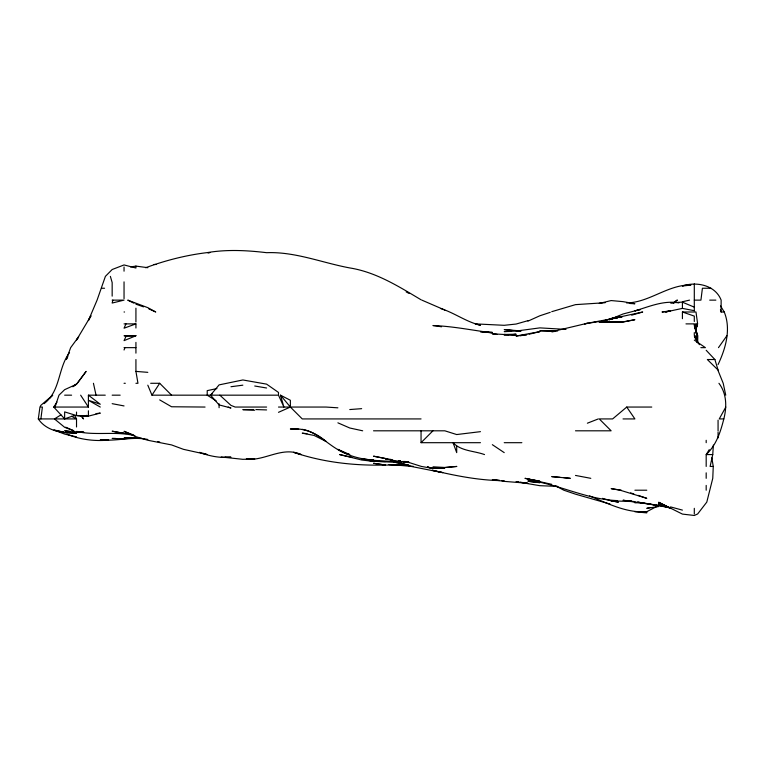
<?xml version="1.0" encoding="UTF-8"?>
<svg xmlns="http://www.w3.org/2000/svg" width="766" height="766" viewBox="0 0 766 766"><rect width="100%" height="100%" fill="white"/><g stroke="black" fill="none" stroke-linecap="round" stroke-linejoin="round"><path stroke-width="1.15" d="M718.068 364.568C725.661 348.501 731.262 329.198 724.243 312.001L721.112 312.001L721.141 300.128C715.348 285.067 696.418 281.285 682.42 285.996L690.74 285.115M697.673 342.89L697.788 335.767L694.302 325.54L697.07 334.627M711.815 457.809L713.261 466.446L712.763 478.329L706.798 502.094L697.654 513.967L694.302 515.47L682.42 514.091L658.664 502.257L670.537 508.327L658.664 503.185L670.537 508.059L658.664 505.12L670.537 507.781L637.58 502.094L646.782 503.521M696.026 333.392L696.505 323.884L695.901 327.13M713.261 466.446L710.111 466.446L712.753 454.573L713.366 445.065M40.885 418.925L42.398 407.052L40.885 407.052M63.501 432.129C53.812 431.584 43.681 427.141 38.3 418.925L39.956 407.052L40.885 405.31L52.73 395.17L49.57 398.339M706.185 466.446L706.185 454.592C716.363 444.989 720.49 432.043 723.822 418.925C726.953 406.823 726.781 393.628 718.939 383.287M112.861 300.128L112.162 303.049L124.044 300.128L112.162 300.128M695.988 329.284L697.386 323.884L695.844 329.361M695.959 329.361L697.625 323.884L695.988 312.001L682.42 312.001L682.42 318.685M55.018 407.052L58.982 395.17L64.641 389.674L76.523 384.264L86.118 371.405L77.309 383.287L72.866 386.533M124.044 350.005L124.935 347.649M125.978 323.884L124.044 328.202L135.927 323.884L135.927 328.02M67.858 356.554L66.316 359.522L70.663 347.649L78.687 336.705M91.01 315.812L88.406 320.561L97.081 300.128L105.402 276.363L112.162 269.517L124.044 264.94L135.927 268.014L135.927 266.099L147.809 267.698M725.804 407.052L719.255 418.925L723.822 418.925M90.752 316.157L76.523 340.008L78.256 337.461M69.534 352.599C57.68 368.255 60.763 391.158 44.026 403.653M709.249 449.623L706.204 454.573L712.753 454.573M74.359 415.498L64.641 418.849L53.744 407.052L56.962 402.102M421.051 418.925L302.254 418.925L290.371 407.052L290.371 400.264L280.49 395.17L283.899 407.052L278.489 395.17L151.955 395.17L159.682 383.287L171.565 395.17M718.47 347.649L726.877 335.767M228.201 407.052L230.968 408.01L219.086 404.908L210.573 395.17L219.086 384.886L242.851 379.965L266.606 384.139L278.489 392.441L278.489 394.26M421.051 430.808L421.051 442.691L432.934 430.808M210.573 395.17L212.278 393.753M651.761 407.052L626.741 407.052L612.628 418.925L599.261 418.925L611.144 430.808L575.496 430.808M72.866 386.753L76.523 384.264M60.945 414.875L54.472 418.925L64.641 427.304L73.862 430.808L65.665 427.169M657.668 506L646.782 511.707C626.588 513.22 607.744 503.473 589.542 495.88M421.051 299.784C398.684 286.446 376.039 272.121 349.775 267.937C322.036 262.776 295.197 251.574 266.606 252.684C246.949 250.329 226.88 249.304 207.26 252.608L207.213 252.608C186.282 255.107 165.312 260.45 145.645 267.746M527.975 321.126L539.858 315.774L550.237 312.346M278.489 412.328L290.371 407.052L280.49 395.17M587.378 423.205L598.294 418.925M551.74 311.676L575.496 304.638L605.197 302.704M611.144 318.465L616.544 317.315L599.261 322.084L623.017 321.873L634.899 319.7L623.017 322.036L599.261 322.103L618.698 316.463M618.698 316.569L609.047 319.805L623.017 313.993L640.299 309.483M527.975 320.667L516.092 324.047L504.22 325.311L475.236 323.884L480.454 325.224C466.197 321.959 454.286 312.7 440.498 308.478M631.663 315.18L642.693 312.001L611.144 318.848L617.616 317.842M208.113 253.077L209.913 252.608M64.641 418.849L64.641 411.888L76.523 415.565L88.406 416.139L100.289 413.094L95.961 413.65M529.057 334.235L539.858 331.64L516.092 336.044L526.845 334.675L520.2 335.767M650.018 507.552L646.782 508.337L658.664 506.546L658.664 504.918M554.115 331.573L551.74 331.735L587.378 323.242L617.616 317.746M640.299 309.608L634.899 310.872C649.137 306.649 663.701 300.128 678.858 302.915M682.42 301.756L689.544 300.128M587.378 323.242L584.554 323.884L599.261 321.452M216.931 388.554L207.213 390.641L207.213 395.17L216.117 400.8M694.302 310.68L682.42 308.382L665.606 312.001L670.537 310.814L661.996 312.001L670.537 311.14M130.526 266.941L135.927 266.099M619.78 317.507L621.944 317.172L619.78 317.45M230.968 386.725L242.851 385.174M480.454 431.66L456.699 434.552L444.816 430.808L373.53 430.808M601.636 303.25L599.261 303.451L611.144 300.559L623.017 301.641L634.899 303.748L630.15 303.508M108.6 440.096C94.544 441.417 79.836 439.607 66.805 434.073M565.997 329.399L539.858 327.877L516.092 331.056L504.22 331.573L511.343 331.41M504.22 335.163L508.969 334.78M513.718 334.397L516.092 334.206L504.22 334.464L516.092 335.144L492.337 333.832L497.086 334.369M349.775 409.551L361.648 408.661M690.74 285C667.77 284.646 649.29 302.56 626.588 302.943M126.419 438.372L135.927 437.731L124.044 438.774L112.162 438.449L115.733 438.478M131.178 437.75L124.044 438.018L141.863 438.401M617.08 500.581C586.392 499.422 558.309 484.141 527.975 480.052L539.858 482.743L527.975 481.297L539.858 482.513M83.657 432.33L76.523 432.512L64.641 430.808L70.587 431.44M434.121 468.007L444.816 467.882L432.934 468.457L421.434 466.446L409.178 462.559L402.696 461.429M253.536 409.542L242.851 409.657L254.733 410.25M634.899 502.812L640.845 502.755M551.74 331.027L555.302 331.295L539.858 330.74L557.677 330.989M246.413 458.987L254.733 458.958L242.851 459.322L221.25 456.986M153.976 264.481L156.264 264.481M101.744 288.246L104.569 288.246M710.992 288.246L702.412 288.246L700.928 300.128L694.302 300.128M709.709 300.128L715.865 300.128M124.044 312.001L124.552 312.001M124.044 323.884L135.927 323.884M685.972 323.884L693.584 323.884M124.044 347.649L135.927 347.649M700.861 347.649L705.409 347.649L694.302 340.094M718.068 370.055L714.889 359.522L707.334 359.522L718.068 370.055L718.068 370.84M124.044 383.287L125.308 383.287M135.927 383.287L137.966 383.287L135.927 371.405L135.927 359.522M150.672 383.287L159.682 383.287M64.641 395.17L71.602 395.17M53.744 407.052L88.406 407.052L88.406 395.17L105.258 395.17M112.162 395.17L120.166 395.17M205.058 407.052L171.565 406.765L159.682 399.89M266.606 407.052L235.152 407.052L230.968 405.386L219.842 395.17M278.489 407.052L326.01 407.052L337.892 407.818M38.3 418.925L76.523 418.925L76.523 426.978M623.017 418.925L634.899 418.925L626.741 407.052M108.6 439.789L100.289 439.799C116.173 441.589 132.011 436.285 147.809 439.464M421.051 442.691L480.454 442.691M504.22 442.691L521.857 442.691M634.899 490.211L646.782 490.211M88.406 415.651L76.523 415.565L76.523 412.051M120.482 433.173L126.419 433.537M385.413 461.592L373.53 461.276L397.295 462.415M298.683 429.228L290.371 428.998C303.642 427.667 316.032 432.886 326.01 441.388L314.127 435.442L302.254 433.163L307.003 433.69M407.981 464.991L385.413 465.058L373.53 463.296L385.413 465.019C354.457 465.862 323.003 462.329 293.598 452.323L301.22 454.573C282.415 445.869 264.979 461.142 246.413 459.207M486.4 332.214L492.337 332.406L480.454 331.716L492.337 332.865C472.507 330.338 452.974 326.23 432.934 325.54L441.57 326.776M255.921 409.571L266.606 409.925M499.461 480.598C476.998 480.033 454.745 475.533 432.934 470.439L442.652 472.536M501.845 480.675L504.22 480.761M674.109 302.943L670.537 302.8L682.42 302.091L682.42 308.382M225.032 456.929L230.968 457.178C220.292 458.192 209.597 456.268 199.677 452.323M516.092 330.874L520.851 331.113M520.851 330.922L504.22 329.572L512.531 330.481M77.711 415.574L88.406 416.139M557.677 486.391L539.858 485.692L516.092 481.651L518.256 481.948M83.657 431.909L76.523 431.459C95.76 435.883 115.838 430.923 134.845 435.72M387.788 458.987L373.53 456.182L387.577 458.949M626.588 500.61L631.337 500.945M65.828 432.407L76.523 433.211L64.641 432.685L56.54 430.808L63.482 432.101M135.927 371.405L147.809 372.343M413.372 466.37L388.975 464.589M407.981 462.022C384.264 460.376 358.9 462.788 337.892 449.355L349.775 454.573C331.745 450.341 320.485 432.522 302.254 429.324M560.051 477.333L551.74 476.624L570.297 478.329L563.623 477.639M499.461 480.282L492.337 479.564L504.22 481.374L527.975 483.279L520.42 482.245M72.962 431.698L76.523 432.072M405.932 461.563L408.096 461.821M83.006 415.612L88.406 416.321L86.424 415.344M391.895 459.734L385.413 458.834L397.295 461.17L409.178 462.482L404.85 461.41M621.293 490.211L611.144 488.631L620.144 490.211L646.782 498.321L638.145 495.372M575.496 475.427L590.797 478.329M389.731 459.294L391.895 459.629M405.932 461.592L408.096 461.946M647.864 503.702L654.336 504.784M656.5 505.148L658.664 505.503L623.017 500.246L634.899 501.663L611.144 500.801L602.497 498.35M442.652 472.641L411.256 466.446L397.295 462.003L409.178 465.556L397.295 463.076L390.813 460.577M254.733 386.007L266.606 387.998M403.778 461.572L409.178 462.482L403.778 461.419M527.975 479.018L539.858 481.22L524.969 478.329L551.74 484.332M349.775 456.89L351.929 457.302M112.162 403.672L124.044 405.932M365.976 459.964L373.53 461.41L361.648 460.002L339.683 454.573L348.654 456.632M157.528 441.522L159.682 441.972M57.536 430.808L63.626 432.101M362.682 430.808L349.775 428.002L337.892 422.832M76.523 436.888L64.641 434.083L53.831 429.975M54.673 430.061L56.588 430.559M670.537 506.91L682.42 510.108M484.524 454.573C474.125 450.772 460.969 451.222 453.079 442.691L456.699 452.639L456.699 446.319M610.062 504.057L575.496 494.166L563.843 490.211L555.695 485.903M202.885 453.213L207.213 454.573L183.447 449.326L171.565 444.922L147.809 440.268L135.927 436.668L124.044 431.306L133.763 435.107M630.581 492.883L633.817 493.926M391.895 460.634L395.132 461.697M682.42 312.001L694.302 316.109L694.302 321.481M135.927 304.169L143.481 306.86M427.466 466.848L432.934 468.849L427.591 466.848M421.875 300.128L444.816 310.048M682.42 302.177L694.302 307.147M148.796 308.842L155.747 312.001L147.809 307.664L127.759 300.128L133.887 303.164M406.181 291.913L409.178 293.483M71.573 416.273L76.523 418.925L74.963 415.957M100.289 407.052L88.406 400.292L100.289 404.247L88.406 395.17M492.337 444.673L504.22 452.629M706.185 350.282L714.889 359.522M80.727 415.536L83.523 418.925L81.617 415.995M80.641 395.17L88.406 407.052M720.538 305.931L724.243 312.001M699.368 344.681L694.302 335.767L695.585 339.003M147.809 385.183L151.955 395.17M718.393 371.405L723.209 383.287L725.737 395.17M720.433 309.761L721.112 312.001M110.371 276.363L112.162 282.53L112.162 296.145M697.539 342.249L695.767 335.767L696.773 342.249M697.137 334.685L694.302 323.884L696.035 332.53M93.433 383.287L96.037 395.17M696.457 333.392L695.557 323.884L695.691 328.633M696.715 335.767L697.165 341.703M718.068 420.151L718.068 430.808M718.068 431.995L718.068 437.951M706.185 440.287L706.185 442.691M706.185 472.842L706.185 478.329M706.185 485.405L706.185 490.211M694.302 283.86L694.302 310.766M694.302 332.568L694.302 335.001M694.302 508.327L694.302 513.967M219.086 403.768L219.086 407.704M135.927 308.191L135.927 321.969M135.927 342.383L135.927 353.145M124.044 267.008L124.044 271.174M124.044 281.869L124.044 298.692M88.406 410.796L88.406 415.478M126.323 335.767L124.044 340.65L135.927 335.767L124.044 335.767L135.927 335.632L126.323 335.767M677.192 300.128L673.391 302.867L677.192 300.128M456.699 466.446L444.816 467.528L432.934 467.193L444.816 467.528L456.699 466.446M646.782 511.707L634.899 511.755L646.782 512.885L646.782 511.707M409.178 465.498L397.295 465.374L409.178 465.498M373.53 459.906L361.648 459.14L373.53 459.906M400.532 461.027L398.377 460.663L400.532 461.046M124.044 433.345L112.162 431.201L124.044 433.393M618.239 502.094L611.144 500.801L618.239 502.094"/></g></svg>
